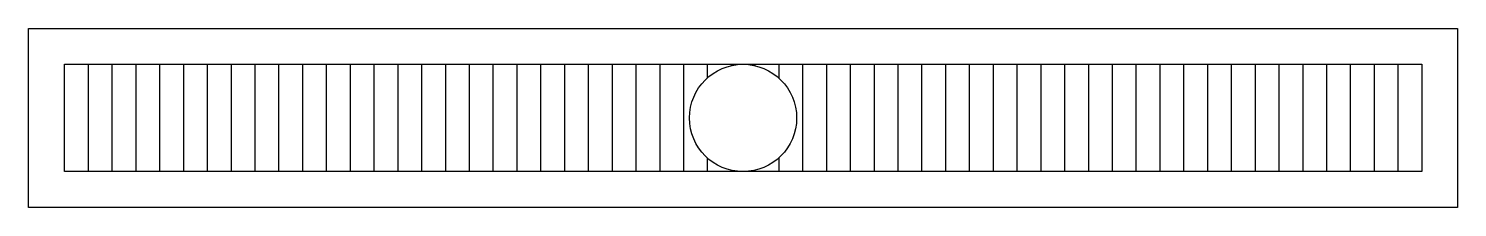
# Model space of a CAD drawing. Header units: millimetres. Extents: x -2984.12 to -2982.92, y 3745.75 to 3745.9.
import ezdxf

# ---------------------------------------------------------------- set-up
doc = ezdxf.new("R2010")
doc.units = ezdxf.units.MM
doc.header["$LTSCALE"] = 10

msp = doc.modelspace()

# ---------------------------------------------------------------- linework, layer by layer
at = {"color": 1}
for p, q in [((-2984.0652, 3745.8703), (-2984.0652, 3745.7803)), ((-2984.0452, 3745.8703), (-2984.0452, 3745.7803)), ((-2984.0252, 3745.8703), (-2984.0252, 3745.7803)), ((-2984.0052, 3745.8703), (-2984.0052, 3745.7803)), ((-2983.9852, 3745.8703), (-2983.9852, 3745.7803)), ((-2983.9652, 3745.8703), (-2983.9652, 3745.7803)), ((-2983.9452, 3745.8703), (-2983.9452, 3745.7803)), ((-2983.9252, 3745.8703), (-2983.9252, 3745.7803)), ((-2983.9052, 3745.8703), (-2983.9052, 3745.7803)), ((-2983.8852, 3745.8703), (-2983.8852, 3745.7803)), ((-2983.8652, 3745.8703), (-2983.8652, 3745.7803)), ((-2983.8452, 3745.8703), (-2983.8452, 3745.7803)), ((-2983.8252, 3745.8703), (-2983.8252, 3745.7803)), ((-2983.8052, 3745.8703), (-2983.8052, 3745.7803)), ((-2983.7852, 3745.8703), (-2983.7852, 3745.7803)), ((-2983.7652, 3745.8703), (-2983.7652, 3745.7803)), ((-2983.7452, 3745.8703), (-2983.7452, 3745.7803)), ((-2983.7252, 3745.8703), (-2983.7252, 3745.7803)), ((-2983.7052, 3745.8703), (-2983.7052, 3745.7803)), ((-2983.6852, 3745.8703), (-2983.6852, 3745.7803)), ((-2983.6652, 3745.8703), (-2983.6652, 3745.7803)), ((-2983.6452, 3745.8703), (-2983.6452, 3745.7803)), ((-2983.6252, 3745.8703), (-2983.6252, 3745.7803)), ((-2983.6052, 3745.8703), (-2983.6052, 3745.7803)), ((-2983.5852, 3745.8703), (-2983.5852, 3745.7803)), ((-2983.5852, 3745.8703), (-2983.5852, 3745.7803)), ((-2983.5652, 3745.8703), (-2983.5652, 3745.7803)), ((-2983.5452, 3745.8703), (-2983.5452, 3745.8588)), ((-2983.5252, 3745.8703), (-2983.5252, 3745.8691)), ((-2983.5052, 3745.8703), (-2983.5052, 3745.8691)), ((-2983.4852, 3745.8703), (-2983.4852, 3745.8588)), ((-2983.4652, 3745.8703), (-2983.4652, 3745.7803)), ((-2983.4452, 3745.8703), (-2983.4452, 3745.7803)), ((-2983.4252, 3745.8703), (-2983.4252, 3745.7803)), ((-2983.4052, 3745.8703), (-2983.4052, 3745.7803)), ((-2983.3852, 3745.8703), (-2983.3852, 3745.7803)), ((-2983.3652, 3745.8703), (-2983.3652, 3745.7803)), ((-2983.3452, 3745.8703), (-2983.3452, 3745.7803)), ((-2983.3252, 3745.8703), (-2983.3252, 3745.7803)), ((-2983.3052, 3745.8703), (-2983.3052, 3745.7803)), ((-2983.2852, 3745.8703), (-2983.2852, 3745.7803)), ((-2983.2652, 3745.8703), (-2983.2652, 3745.7803)), ((-2983.2452, 3745.8703), (-2983.2452, 3745.7803)), ((-2983.2252, 3745.8703), (-2983.2252, 3745.7803)), ((-2983.2052, 3745.8703), (-2983.2052, 3745.7803)), ((-2983.1852, 3745.8703), (-2983.1852, 3745.7803)), ((-2983.1652, 3745.8703), (-2983.1652, 3745.7803)), ((-2983.1452, 3745.8703), (-2983.1452, 3745.7803)), ((-2983.1252, 3745.8703), (-2983.1252, 3745.7803)), ((-2983.1052, 3745.8703), (-2983.1052, 3745.7803)), ((-2983.0852, 3745.8703), (-2983.0852, 3745.7803)), ((-2983.0652, 3745.8703), (-2983.0652, 3745.7803)), ((-2983.0452, 3745.8703), (-2983.0452, 3745.7803)), ((-2983.0252, 3745.8703), (-2983.0252, 3745.7803)), ((-2983.0052, 3745.8703), (-2983.0052, 3745.7803)), ((-2982.9852, 3745.8703), (-2982.9852, 3745.7803)), ((-2982.9652, 3745.8703), (-2982.9652, 3745.7803)), ((-2983.5452, 3745.7917), (-2983.5452, 3745.7803)), ((-2983.4852, 3745.7917), (-2983.4852, 3745.7803)), ((-2983.5252, 3745.7814), (-2983.5252, 3745.7803)), ((-2983.5052, 3745.7814), (-2983.5052, 3745.7803))]:
    msp.add_line(p, q, dxfattribs=at)
msp.add_lwpolyline([(-2984.1152, 3745.7503), (-2984.1152, 3745.9003), (-2982.9152, 3745.9003), (-2982.9152, 3745.7503)], close=True)
at = {"color": 2}
msp.add_lwpolyline([(-2984.0852, 3745.7803), (-2984.0852, 3745.8703), (-2982.9452, 3745.8703), (-2982.9452, 3745.7803)], close=True, dxfattribs=at)
at = {"color": 3}
msp.add_circle((-2983.5152, 3745.8253), 0.045, dxfattribs=at)

doc.saveas('drawing.dxf')
